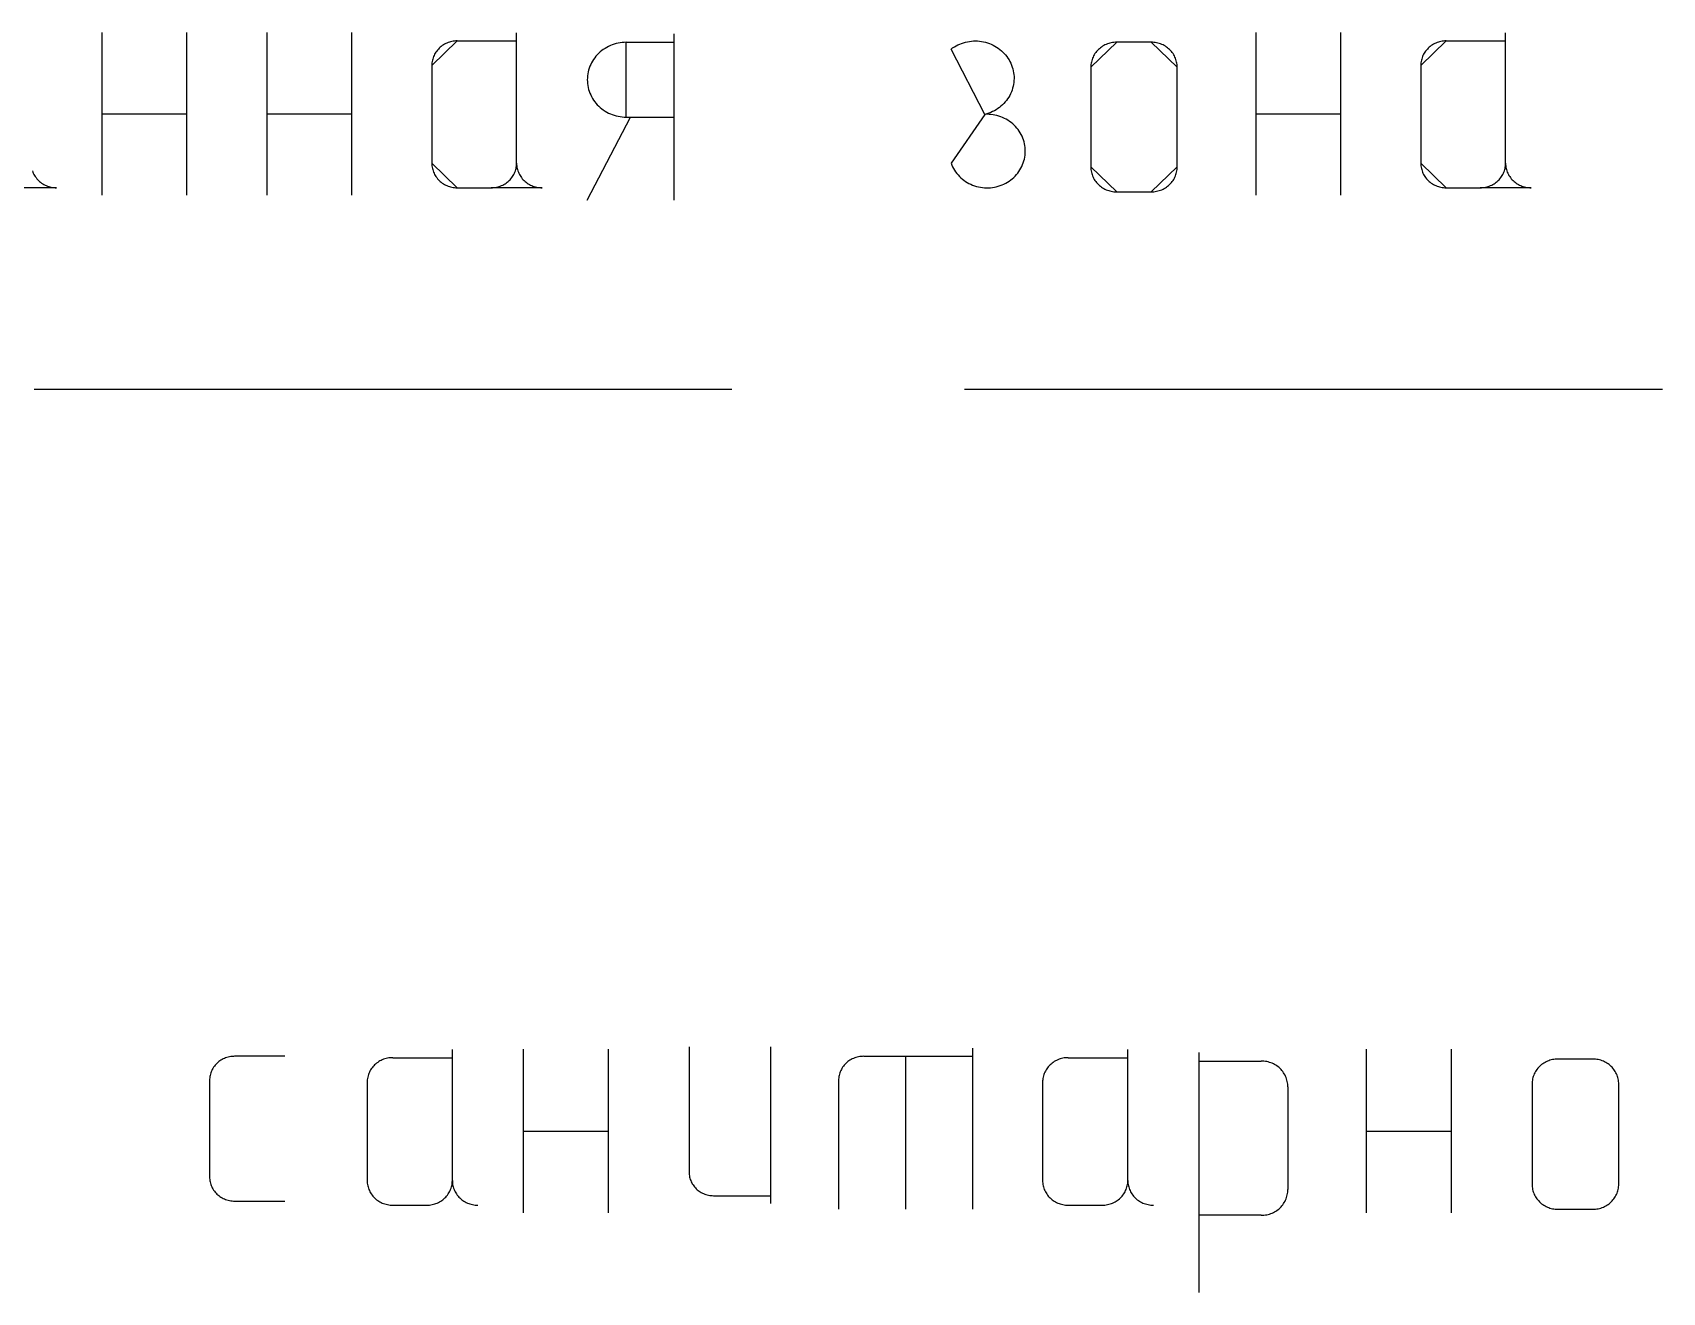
# Model space of a CAD drawing. Extents: x 8646 to 18206, y -17605 to -192.
# Drawn here: x 11106.19 to 11111.19, y -9018.57 to -9014.7 of the extents above; entities that cross this region are included whole.
import ezdxf

# ---------------------------------------------------------------- set-up
doc = ezdxf.new("R2010")
doc.units = 0
doc.layers.get('0').update_dxf_attribs({"linetype": 'CONTINUOUS'})

msp = doc.modelspace()

# ---------------------------------------------------------------- linework, layer by layer
at = {"color": 8, "linetype": 'CONTINUOUS'}
for p, q in [((11106.4012, -9014.7), (11106.4012, -9015.1997)), ((11106.661, -9014.7), (11106.661, -9015.1997)), ((11106.908, -9014.7), (11106.908, -9015.1997)), ((11107.1678, -9014.7), (11107.1678, -9015.1997)), ((11107.6754, -9015.1014), (11107.6754, -9014.7005)), ((11108.1579, -9014.7043), (11108.1579, -9015.2147)), ((11109.9458, -9014.7), (11109.9458, -9015.1997)), ((11110.2055, -9014.7), (11110.2055, -9015.1997)), ((11110.7131, -9015.1014), (11110.7131, -9014.7005)), ((11107.493, -9014.7257), (11107.6754, -9014.7257)), ((11108.0114, -9014.7297), (11108.157, -9014.7297)), ((11109.6247, -9014.7298), (11109.5186, -9014.7298)), ((11110.5307, -9014.7257), (11110.7131, -9014.7257)), ((11107.4148, -9014.8009), (11107.4148, -9015.1014)), ((11109.439, -9014.8063), (11109.439, -9015.1126)), ((11109.7043, -9015.1126), (11109.7043, -9014.8063)), ((11110.4526, -9014.8009), (11110.4526, -9015.1014)), ((11106.4012, -9014.9499), (11106.661, -9014.9499)), ((11106.908, -9014.9499), (11107.1678, -9014.9499)), ((11107.8925, -9015.2147), (11108.0252, -9014.9596)), ((11108.0109, -9014.9598), (11108.1588, -9014.9598)), ((11109.9458, -9014.9499), (11110.2055, -9014.9499)), ((11107.493, -9015.1766), (11107.5972, -9015.1766)), ((11109.5186, -9015.1891), (11109.6247, -9015.1891)), ((11110.5307, -9015.1766), (11110.635, -9015.1766)), ((11106.193, -9015.795), (11108.3366, -9015.795)), ((11109.0511, -9015.795), (11111.1947, -9015.795)), ((11108.205, -9017.8148), (11108.205, -9018.2003)), ((11108.4555, -9017.8148), (11108.4555, -9018.2966)), ((11106.752, -9017.8689), (11106.7493, -9017.8719)), ((11106.7547, -9017.8661), (11106.752, -9017.8689)), ((11106.7576, -9017.8635), (11106.7547, -9017.8661)), ((11106.7607, -9017.8608), (11106.7576, -9017.8635)), ((11106.7639, -9017.8586), (11106.7607, -9017.8608)), ((11106.7672, -9017.8564), (11106.7639, -9017.8586)), ((11106.7707, -9017.8543), (11106.7672, -9017.8564)), ((11106.7742, -9017.8524), (11106.7707, -9017.8543)), ((11106.7779, -9017.8509), (11106.7742, -9017.8524)), ((11106.7815, -9017.8494), (11106.7779, -9017.8509)), ((11106.7853, -9017.8481), (11106.7815, -9017.8494)), ((11106.7892, -9017.8469), (11106.7853, -9017.8481)), ((11106.7932, -9017.846), (11106.7892, -9017.8469)), ((11106.7971, -9017.8453), (11106.7932, -9017.846)), ((11106.8011, -9017.8448), (11106.7971, -9017.8453)), ((11106.8052, -9017.8445), (11106.8011, -9017.8448)), ((11106.8091, -9017.8444), (11106.8052, -9017.8445)), ((11106.9633, -9017.8444), (11106.8091, -9017.8444)), ((11107.2421, -9017.868), (11107.2391, -9017.8707)), ((11107.2453, -9017.8654), (11107.2421, -9017.868)), ((11107.2485, -9017.863), (11107.2453, -9017.8654)), ((11107.2519, -9017.8608), (11107.2485, -9017.863)), ((11107.2555, -9017.8587), (11107.2519, -9017.8608)), ((11107.259, -9017.8568), (11107.2555, -9017.8587)), ((11107.2628, -9017.8552), (11107.259, -9017.8568)), ((11107.2665, -9017.8536), (11107.2628, -9017.8552)), ((11107.2704, -9017.8523), (11107.2665, -9017.8536)), ((11107.2743, -9017.8511), (11107.2704, -9017.8523)), ((11107.2783, -9017.8502), (11107.2743, -9017.8511)), ((11107.2823, -9017.8495), (11107.2783, -9017.8502)), ((11107.2865, -9017.8489), (11107.2823, -9017.8495)), ((11107.2905, -9017.8487), (11107.2865, -9017.8489)), ((11107.2947, -9017.8486), (11107.2905, -9017.8487)), ((11107.2947, -9017.8486), (11107.4779, -9017.8486)), ((11107.4779, -9018.226), (11107.4779, -9017.8233)), ((11107.6959, -9017.8228), (11107.6959, -9018.3248)), ((11107.9569, -9017.8228), (11107.9569, -9018.3248)), ((11108.6841, -9017.8689), (11108.6814, -9017.8719)), ((11108.6868, -9017.8661), (11108.6841, -9017.8689)), ((11108.6897, -9017.8635), (11108.6868, -9017.8661)), ((11108.6929, -9017.8608), (11108.6897, -9017.8635)), ((11108.696, -9017.8586), (11108.6929, -9017.8608)), ((11108.6993, -9017.8564), (11108.696, -9017.8586)), ((11108.7028, -9017.8543), (11108.6993, -9017.8564)), ((11108.7063, -9017.8524), (11108.7028, -9017.8543)), ((11108.71, -9017.8509), (11108.7063, -9017.8524)), ((11108.7137, -9017.8494), (11108.71, -9017.8509)), ((11108.7175, -9017.8481), (11108.7137, -9017.8494)), ((11108.7214, -9017.8469), (11108.7175, -9017.8481)), ((11108.7253, -9017.846), (11108.7214, -9017.8469)), ((11108.7292, -9017.8453), (11108.7253, -9017.846)), ((11108.7332, -9017.8448), (11108.7292, -9017.8453)), ((11108.7373, -9017.8445), (11108.7332, -9017.8448)), ((11108.7413, -9017.8444), (11108.7373, -9017.8445)), ((11108.7413, -9017.8444), (11109.0753, -9017.8444)), ((11108.8697, -9017.8444), (11108.8697, -9018.3136)), ((11109.0753, -9017.8197), (11109.0753, -9018.3136)), ((11109.3169, -9017.868), (11109.314, -9017.8707)), ((11109.3201, -9017.8654), (11109.3169, -9017.868)), ((11109.3234, -9017.863), (11109.3201, -9017.8654)), ((11109.3267, -9017.8608), (11109.3234, -9017.863)), ((11109.3303, -9017.8587), (11109.3267, -9017.8608)), ((11109.3338, -9017.8568), (11109.3303, -9017.8587)), ((11109.3376, -9017.8552), (11109.3338, -9017.8568)), ((11109.3413, -9017.8536), (11109.3376, -9017.8552)), ((11109.3452, -9017.8523), (11109.3413, -9017.8536)), ((11109.3492, -9017.8511), (11109.3452, -9017.8523)), ((11109.3532, -9017.8502), (11109.3492, -9017.8511)), ((11109.3572, -9017.8495), (11109.3532, -9017.8502)), ((11109.3613, -9017.8489), (11109.3572, -9017.8495)), ((11109.3654, -9017.8487), (11109.3613, -9017.8489)), ((11109.3695, -9017.8486), (11109.3654, -9017.8487)), ((11109.3695, -9017.8486), (11109.5527, -9017.8486)), ((11109.5527, -9018.226), (11109.5527, -9017.8233)), ((11109.7708, -9017.8326), (11109.7708, -9018.5695)), ((11109.7708, -9017.8589), (11109.9623, -9017.8589)), ((11109.9666, -9017.8591), (11109.9623, -9017.8589)), ((11109.9709, -9017.8594), (11109.9666, -9017.8591)), ((11109.9752, -9017.86), (11109.9709, -9017.8594)), ((11109.9794, -9017.8607), (11109.9752, -9017.86)), ((11109.9835, -9017.8616), (11109.9794, -9017.8607)), ((11109.9877, -9017.8629), (11109.9835, -9017.8616)), ((11109.9917, -9017.8643), (11109.9877, -9017.8629)), ((11109.9957, -9017.8658), (11109.9917, -9017.8643)), ((11109.9997, -9017.8676), (11109.9957, -9017.8658)), ((11110.0034, -9017.8695), (11109.9997, -9017.8676)), ((11110.2851, -9017.8228), (11110.2851, -9018.3248)), ((11110.5461, -9017.8228), (11110.5461, -9018.3248)), ((11110.8271, -9017.8674), (11110.8238, -9017.8699)), ((11110.8306, -9017.8652), (11110.8271, -9017.8674)), ((11110.8342, -9017.863), (11110.8306, -9017.8652)), ((11110.8378, -9017.8611), (11110.8342, -9017.863)), ((11110.8416, -9017.8594), (11110.8378, -9017.8611)), ((11110.8454, -9017.8579), (11110.8416, -9017.8594)), ((11110.8494, -9017.8566), (11110.8454, -9017.8579)), ((11110.8534, -9017.8554), (11110.8494, -9017.8566)), ((11110.8575, -9017.8545), (11110.8534, -9017.8554)), ((11110.8616, -9017.8538), (11110.8575, -9017.8545)), ((11110.8657, -9017.8531), (11110.8616, -9017.8538)), ((11110.87, -9017.8529), (11110.8657, -9017.8531)), ((11110.8742, -9017.8527), (11110.87, -9017.8529)), ((11110.9808, -9017.8527), (11110.8742, -9017.8527)), ((11110.985, -9017.8529), (11110.9808, -9017.8527)), ((11110.9891, -9017.8531), (11110.985, -9017.8529)), ((11110.9932, -9017.8538), (11110.9891, -9017.8531)), ((11110.9974, -9017.8545), (11110.9932, -9017.8538)), ((11111.0014, -9017.8554), (11110.9974, -9017.8545)), ((11111.0055, -9017.8566), (11111.0014, -9017.8554)), ((11111.0094, -9017.8579), (11111.0055, -9017.8566)), ((11111.0133, -9017.8594), (11111.0094, -9017.8579)), ((11111.0171, -9017.8611), (11111.0133, -9017.8594)), ((11111.0207, -9017.863), (11111.0171, -9017.8611)), ((11111.0244, -9017.8652), (11111.0207, -9017.863)), ((11111.0278, -9017.8674), (11111.0244, -9017.8652)), ((11111.031, -9017.8699), (11111.0278, -9017.8674)), ((11106.7323, -9017.9146), (11106.7321, -9017.9185)), ((11106.7321, -9017.9185), (11106.7321, -9018.2149)), ((11106.7325, -9017.9107), (11106.7323, -9017.9146)), ((11106.733, -9017.9068), (11106.7325, -9017.9107)), ((11106.7338, -9017.9031), (11106.733, -9017.9068)), ((11106.7348, -9017.8993), (11106.7338, -9017.9031)), ((11106.7358, -9017.8956), (11106.7348, -9017.8993)), ((11106.7372, -9017.8919), (11106.7358, -9017.8956)), ((11106.7388, -9017.8884), (11106.7372, -9017.8919)), ((11106.7405, -9017.8849), (11106.7388, -9017.8884)), ((11106.7424, -9017.8814), (11106.7405, -9017.8849)), ((11106.7446, -9017.8782), (11106.7424, -9017.8814)), ((11106.7468, -9017.875), (11106.7446, -9017.8782)), ((11106.7493, -9017.8719), (11106.7468, -9017.875)), ((11107.2166, -9017.9162), (11107.2163, -9017.9201)), ((11107.2171, -9017.9123), (11107.2166, -9017.9162)), ((11107.2179, -9017.9083), (11107.2171, -9017.9123)), ((11107.2189, -9017.9046), (11107.2179, -9017.9083)), ((11107.2199, -9017.9007), (11107.2189, -9017.9046)), ((11107.2214, -9017.897), (11107.2199, -9017.9007)), ((11107.223, -9017.8934), (11107.2214, -9017.897)), ((11107.2247, -9017.8898), (11107.223, -9017.8934)), ((11107.2267, -9017.8863), (11107.2247, -9017.8898)), ((11107.2288, -9017.883), (11107.2267, -9017.8863)), ((11107.2312, -9017.8797), (11107.2288, -9017.883)), ((11107.2336, -9017.8766), (11107.2312, -9017.8797)), ((11107.2363, -9017.8736), (11107.2336, -9017.8766)), ((11107.2391, -9017.8707), (11107.2363, -9017.8736)), ((11108.6644, -9017.9146), (11108.6643, -9017.9185)), ((11108.6643, -9017.9185), (11108.6643, -9018.3136)), ((11108.6647, -9017.9107), (11108.6644, -9017.9146)), ((11108.6652, -9017.9068), (11108.6647, -9017.9107)), ((11108.6659, -9017.9031), (11108.6652, -9017.9068)), ((11108.6669, -9017.8993), (11108.6659, -9017.9031)), ((11108.668, -9017.8956), (11108.6669, -9017.8993)), ((11108.6694, -9017.8919), (11108.668, -9017.8956)), ((11108.671, -9017.8884), (11108.6694, -9017.8919)), ((11108.6727, -9017.8849), (11108.671, -9017.8884)), ((11108.6746, -9017.8814), (11108.6727, -9017.8849)), ((11108.6767, -9017.8782), (11108.6746, -9017.8814)), ((11108.679, -9017.875), (11108.6767, -9017.8782)), ((11108.6814, -9017.8719), (11108.679, -9017.875)), ((11109.2914, -9017.9162), (11109.2911, -9017.9201)), ((11109.292, -9017.9123), (11109.2914, -9017.9162)), ((11109.2927, -9017.9083), (11109.292, -9017.9123)), ((11109.2937, -9017.9046), (11109.2927, -9017.9083)), ((11109.2948, -9017.9007), (11109.2937, -9017.9046)), ((11109.2962, -9017.897), (11109.2948, -9017.9007)), ((11109.2978, -9017.8934), (11109.2962, -9017.897)), ((11109.2995, -9017.8898), (11109.2978, -9017.8934)), ((11109.3015, -9017.8863), (11109.2995, -9017.8898)), ((11109.3037, -9017.883), (11109.3015, -9017.8863)), ((11109.306, -9017.8797), (11109.3037, -9017.883)), ((11109.3084, -9017.8766), (11109.306, -9017.8797)), ((11109.3112, -9017.8736), (11109.3084, -9017.8766)), ((11109.314, -9017.8707), (11109.3112, -9017.8736)), ((11110.0071, -9017.8718), (11110.0034, -9017.8695)), ((11110.0106, -9017.8741), (11110.0071, -9017.8718)), ((11110.014, -9017.8765), (11110.0106, -9017.8741)), ((11110.0173, -9017.8792), (11110.014, -9017.8765)), ((11110.0204, -9017.882), (11110.0173, -9017.8792)), ((11110.0234, -9017.8851), (11110.0204, -9017.882)), ((11110.0262, -9017.8883), (11110.0234, -9017.8851)), ((11110.0287, -9017.8915), (11110.0262, -9017.8883)), ((11110.0312, -9017.8949), (11110.0287, -9017.8915)), ((11110.0334, -9017.8984), (11110.0312, -9017.8949)), ((11110.0355, -9017.9021), (11110.0334, -9017.8984)), ((11110.0373, -9017.9058), (11110.0355, -9017.9021)), ((11110.039, -9017.9096), (11110.0373, -9017.9058)), ((11110.0405, -9017.9135), (11110.039, -9017.9096)), ((11110.0416, -9017.9175), (11110.0405, -9017.9135)), ((11110.0426, -9017.9215), (11110.0416, -9017.9175)), ((11110.7952, -9017.9176), (11110.7946, -9017.9217)), ((11110.7959, -9017.9137), (11110.7952, -9017.9176)), ((11110.7969, -9017.9098), (11110.7959, -9017.9137)), ((11110.798, -9017.9059), (11110.7969, -9017.9098)), ((11110.7995, -9017.9021), (11110.798, -9017.9059)), ((11110.8011, -9017.8983), (11110.7995, -9017.9021)), ((11110.8029, -9017.8948), (11110.8011, -9017.8983)), ((11110.8048, -9017.8912), (11110.8029, -9017.8948)), ((11110.8071, -9017.8878), (11110.8048, -9017.8912)), ((11110.8095, -9017.8844), (11110.8071, -9017.8878)), ((11110.812, -9017.8813), (11110.8095, -9017.8844)), ((11110.8147, -9017.8782), (11110.812, -9017.8813)), ((11110.8176, -9017.8753), (11110.8147, -9017.8782)), ((11110.8206, -9017.8725), (11110.8176, -9017.8753)), ((11110.8238, -9017.8699), (11110.8206, -9017.8725)), ((11111.0343, -9017.8725), (11111.031, -9017.8699)), ((11111.0373, -9017.8753), (11111.0343, -9017.8725)), ((11111.0402, -9017.8782), (11111.0373, -9017.8753)), ((11111.0429, -9017.8813), (11111.0402, -9017.8782)), ((11111.0455, -9017.8844), (11111.0429, -9017.8813)), ((11111.0478, -9017.8878), (11111.0455, -9017.8844)), ((11111.05, -9017.8912), (11111.0478, -9017.8878)), ((11111.052, -9017.8948), (11111.05, -9017.8912)), ((11111.0538, -9017.8983), (11111.052, -9017.8948)), ((11111.0554, -9017.9021), (11111.0538, -9017.8983)), ((11111.0568, -9017.9059), (11111.0554, -9017.9021)), ((11111.0579, -9017.9098), (11111.0568, -9017.9059)), ((11111.0589, -9017.9137), (11111.0579, -9017.9098)), ((11111.0598, -9017.9176), (11111.0589, -9017.9137)), ((11111.0603, -9017.9217), (11111.0598, -9017.9176)), ((11107.2163, -9017.9201), (11107.2162, -9017.9241)), ((11107.2162, -9017.9241), (11107.2162, -9018.226)), ((11109.2911, -9017.9201), (11109.291, -9017.9241)), ((11109.291, -9017.9241), (11109.291, -9018.226)), ((11110.0435, -9017.9256), (11110.0426, -9017.9215)), ((11110.044, -9017.9297), (11110.0435, -9017.9256)), ((11110.0443, -9017.9337), (11110.044, -9017.9297)), ((11110.0444, -9017.9379), (11110.0443, -9017.9337)), ((11110.0444, -9017.9379), (11110.0444, -9018.2538)), ((11110.7943, -9017.9256), (11110.7942, -9017.9296)), ((11110.7942, -9017.9296), (11110.7942, -9018.2372)), ((11110.7946, -9017.9217), (11110.7943, -9017.9256)), ((11111.0606, -9017.9256), (11111.0603, -9017.9217)), ((11111.0607, -9017.9296), (11111.0606, -9017.9256)), ((11111.0607, -9018.2372), (11111.0607, -9017.9296)), ((11107.6959, -9018.0738), (11107.9569, -9018.0738)), ((11110.2851, -9018.0738), (11110.5461, -9018.0738)), ((11106.7321, -9018.2149), (11106.7323, -9018.2187)), ((11106.7323, -9018.2187), (11106.7325, -9018.2226)), ((11108.205, -9018.2003), (11108.2051, -9018.204)), ((11108.2051, -9018.204), (11108.2053, -9018.2078)), ((11108.2053, -9018.2078), (11108.2059, -9018.2116)), ((11108.2059, -9018.2116), (11108.2066, -9018.2152)), ((11108.2066, -9018.2152), (11108.2076, -9018.2189)), ((11108.2076, -9018.2189), (11108.2086, -9018.2226)), ((11106.7325, -9018.2226), (11106.733, -9018.2265)), ((11106.733, -9018.2265), (11106.7338, -9018.2302)), ((11106.7338, -9018.2302), (11106.7348, -9018.234)), ((11106.7348, -9018.234), (11106.7358, -9018.2378)), ((11106.7358, -9018.2378), (11106.7372, -9018.2414)), ((11106.7372, -9018.2414), (11106.7388, -9018.245)), ((11106.7388, -9018.245), (11106.7405, -9018.2484)), ((11106.7405, -9018.2484), (11106.7424, -9018.2519)), ((11106.7424, -9018.2519), (11106.7446, -9018.2552)), ((11106.7446, -9018.2552), (11106.7468, -9018.2584)), ((11106.7468, -9018.2584), (11106.7493, -9018.2615)), ((11106.7493, -9018.2615), (11106.752, -9018.2645)), ((11106.752, -9018.2645), (11106.7547, -9018.2673)), ((11106.7547, -9018.2673), (11106.7576, -9018.2699)), ((11107.2162, -9018.226), (11107.2163, -9018.23)), ((11107.2163, -9018.23), (11107.2166, -9018.2339)), ((11107.2166, -9018.2339), (11107.2171, -9018.2378)), ((11107.2171, -9018.2378), (11107.2179, -9018.2417)), ((11107.2179, -9018.2417), (11107.2189, -9018.2455)), ((11107.2189, -9018.2455), (11107.2199, -9018.2493)), ((11107.2199, -9018.2493), (11107.2214, -9018.2531)), ((11107.2214, -9018.2531), (11107.223, -9018.2568)), ((11107.223, -9018.2568), (11107.2247, -9018.2603)), ((11107.2247, -9018.2603), (11107.2267, -9018.2638)), ((11107.2267, -9018.2638), (11107.2288, -9018.2671)), ((11107.2288, -9018.2671), (11107.2312, -9018.2704)), ((11107.4629, -9018.2704), (11107.4652, -9018.2671)), ((11107.4652, -9018.2671), (11107.4673, -9018.2638)), ((11107.4673, -9018.2638), (11107.4692, -9018.2603)), ((11107.4692, -9018.2603), (11107.471, -9018.2568)), ((11107.471, -9018.2568), (11107.4726, -9018.2531)), ((11107.4726, -9018.2531), (11107.474, -9018.2493)), ((11107.474, -9018.2493), (11107.4751, -9018.2455)), ((11107.4751, -9018.2455), (11107.4761, -9018.2417)), ((11107.4761, -9018.2417), (11107.4769, -9018.2378)), ((11107.4769, -9018.2378), (11107.4774, -9018.2339)), ((11107.4774, -9018.2339), (11107.4777, -9018.23)), ((11107.4777, -9018.23), (11107.4779, -9018.226)), ((11107.4779, -9018.226), (11107.4779, -9018.23)), ((11107.4779, -9018.23), (11107.4782, -9018.2339)), ((11107.4782, -9018.2339), (11107.4788, -9018.2378)), ((11107.4788, -9018.2378), (11107.4796, -9018.2417)), ((11107.4796, -9018.2417), (11107.4805, -9018.2455)), ((11107.4805, -9018.2455), (11107.4816, -9018.2493)), ((11107.4816, -9018.2493), (11107.4831, -9018.2531)), ((11107.4831, -9018.2531), (11107.4846, -9018.2568)), ((11107.4846, -9018.2568), (11107.4863, -9018.2603)), ((11107.4863, -9018.2603), (11107.4883, -9018.2638)), ((11107.4883, -9018.2638), (11107.4905, -9018.2671)), ((11107.4905, -9018.2671), (11107.4929, -9018.2704)), ((11108.2086, -9018.2226), (11108.21, -9018.2262)), ((11108.21, -9018.2262), (11108.2115, -9018.2297)), ((11108.2115, -9018.2297), (11108.2132, -9018.233)), ((11108.2132, -9018.233), (11108.215, -9018.2364)), ((11108.215, -9018.2364), (11108.2171, -9018.2396)), ((11108.2171, -9018.2396), (11108.2193, -9018.2427)), ((11108.2193, -9018.2427), (11108.2217, -9018.2457)), ((11108.2217, -9018.2457), (11108.2243, -9018.2486)), ((11108.2243, -9018.2486), (11108.227, -9018.2514)), ((11108.227, -9018.2514), (11108.2298, -9018.254)), ((11108.2298, -9018.254), (11108.2329, -9018.2564)), ((11108.2329, -9018.2564), (11108.2359, -9018.2588)), ((11108.2359, -9018.2588), (11108.2392, -9018.2609)), ((11108.2392, -9018.2609), (11108.2426, -9018.2628)), ((11108.2426, -9018.2628), (11108.246, -9018.2646)), ((11108.246, -9018.2646), (11108.2496, -9018.2662)), ((11108.2496, -9018.2662), (11108.2531, -9018.2677)), ((11108.2531, -9018.2677), (11108.2569, -9018.269)), ((11108.2569, -9018.269), (11108.2606, -9018.2701)), ((11109.291, -9018.226), (11109.2911, -9018.23)), ((11109.2911, -9018.23), (11109.2914, -9018.2339)), ((11109.2914, -9018.2339), (11109.292, -9018.2378)), ((11109.292, -9018.2378), (11109.2927, -9018.2417)), ((11109.2927, -9018.2417), (11109.2937, -9018.2455)), ((11109.2937, -9018.2455), (11109.2948, -9018.2493)), ((11109.2948, -9018.2493), (11109.2962, -9018.2531)), ((11109.2962, -9018.2531), (11109.2978, -9018.2568)), ((11109.2978, -9018.2568), (11109.2995, -9018.2603)), ((11109.2995, -9018.2603), (11109.3015, -9018.2638)), ((11109.3015, -9018.2638), (11109.3037, -9018.2671)), ((11109.3037, -9018.2671), (11109.306, -9018.2704)), ((11109.5377, -9018.2704), (11109.54, -9018.2671)), ((11109.54, -9018.2671), (11109.5421, -9018.2638)), ((11109.5421, -9018.2638), (11109.5441, -9018.2603)), ((11109.5441, -9018.2603), (11109.5458, -9018.2568)), ((11109.5458, -9018.2568), (11109.5474, -9018.2531)), ((11109.5474, -9018.2531), (11109.5488, -9018.2493)), ((11109.5488, -9018.2493), (11109.55, -9018.2455)), ((11109.55, -9018.2455), (11109.551, -9018.2417)), ((11109.551, -9018.2417), (11109.5517, -9018.2378)), ((11109.5517, -9018.2378), (11109.5523, -9018.2339)), ((11109.5523, -9018.2339), (11109.5526, -9018.23)), ((11109.5526, -9018.23), (11109.5527, -9018.226)), ((11109.5527, -9018.226), (11109.5528, -9018.23)), ((11109.5528, -9018.23), (11109.5531, -9018.2339)), ((11109.5531, -9018.2339), (11109.5536, -9018.2378)), ((11109.5536, -9018.2378), (11109.5545, -9018.2417)), ((11109.5545, -9018.2417), (11109.5554, -9018.2455)), ((11109.5554, -9018.2455), (11109.5565, -9018.2493)), ((11109.5565, -9018.2493), (11109.558, -9018.2531)), ((11109.558, -9018.2531), (11109.5594, -9018.2568)), ((11109.5594, -9018.2568), (11109.5612, -9018.2603)), ((11109.5612, -9018.2603), (11109.5631, -9018.2638)), ((11109.5631, -9018.2638), (11109.5653, -9018.2671)), ((11109.5653, -9018.2671), (11109.5677, -9018.2704)), ((11110.0426, -9018.2701), (11110.0435, -9018.2661)), ((11110.0435, -9018.2661), (11110.044, -9018.262)), ((11110.044, -9018.262), (11110.0443, -9018.2579)), ((11110.0443, -9018.2579), (11110.0444, -9018.2538)), ((11110.7942, -9018.2372), (11110.7943, -9018.2413)), ((11110.7943, -9018.2413), (11110.7946, -9018.2453)), ((11110.7946, -9018.2453), (11110.7952, -9018.2492)), ((11110.7952, -9018.2492), (11110.7959, -9018.2532)), ((11110.7959, -9018.2532), (11110.7969, -9018.2571)), ((11110.7969, -9018.2571), (11110.798, -9018.261)), ((11110.798, -9018.261), (11110.7995, -9018.2647)), ((11110.7995, -9018.2647), (11110.8011, -9018.2685)), ((11110.8011, -9018.2685), (11110.8029, -9018.2721)), ((11111.052, -9018.2721), (11111.0538, -9018.2685)), ((11111.0538, -9018.2685), (11111.0554, -9018.2647)), ((11111.0554, -9018.2647), (11111.0568, -9018.261)), ((11111.0568, -9018.261), (11111.0579, -9018.2571)), ((11111.0579, -9018.2571), (11111.0589, -9018.2532)), ((11111.0589, -9018.2532), (11111.0598, -9018.2492)), ((11111.0598, -9018.2492), (11111.0603, -9018.2453)), ((11111.0603, -9018.2453), (11111.0606, -9018.2413)), ((11111.0606, -9018.2413), (11111.0607, -9018.2372)), ((11106.7576, -9018.2699), (11106.7607, -9018.2724)), ((11106.7607, -9018.2724), (11106.7639, -9018.2748)), ((11106.7639, -9018.2748), (11106.7672, -9018.277)), ((11106.7672, -9018.277), (11106.7707, -9018.2789)), ((11106.7707, -9018.2789), (11106.7742, -9018.2809)), ((11106.7742, -9018.2809), (11106.7779, -9018.2825)), ((11106.7779, -9018.2825), (11106.7815, -9018.284)), ((11106.7815, -9018.284), (11106.7853, -9018.2853)), ((11106.7853, -9018.2853), (11106.7892, -9018.2865)), ((11106.7892, -9018.2865), (11106.7932, -9018.2873)), ((11106.7932, -9018.2873), (11106.7971, -9018.288)), ((11106.7971, -9018.288), (11106.8011, -9018.2885)), ((11106.8011, -9018.2885), (11106.8052, -9018.2888)), ((11106.8052, -9018.2888), (11106.8091, -9018.2889)), ((11106.8091, -9018.2889), (11106.9633, -9018.2889)), ((11107.2312, -9018.2704), (11107.2336, -9018.2735)), ((11107.2336, -9018.2735), (11107.2363, -9018.2766)), ((11107.2363, -9018.2766), (11107.2391, -9018.2795)), ((11107.2391, -9018.2795), (11107.2421, -9018.2821)), ((11107.2421, -9018.2821), (11107.2453, -9018.2847)), ((11107.2453, -9018.2847), (11107.2485, -9018.2871)), ((11107.2485, -9018.2871), (11107.2519, -9018.2893)), ((11107.2519, -9018.2893), (11107.2555, -9018.2914)), ((11107.2555, -9018.2914), (11107.259, -9018.2933)), ((11107.259, -9018.2933), (11107.2628, -9018.295)), ((11107.2628, -9018.295), (11107.2665, -9018.2965)), ((11107.2665, -9018.2965), (11107.2704, -9018.2979)), ((11107.2704, -9018.2979), (11107.2743, -9018.299)), ((11107.2743, -9018.299), (11107.2783, -9018.2999)), ((11107.2783, -9018.2999), (11107.2823, -9018.3006)), ((11107.2823, -9018.3006), (11107.2865, -9018.3011)), ((11107.2865, -9018.3011), (11107.2905, -9018.3014)), ((11107.2905, -9018.3014), (11107.2947, -9018.3015)), ((11107.2947, -9018.3015), (11107.3994, -9018.3015)), ((11107.3994, -9018.3015), (11107.4034, -9018.3014)), ((11107.4034, -9018.3014), (11107.4076, -9018.3011)), ((11107.4076, -9018.3011), (11107.4116, -9018.3006)), ((11107.4116, -9018.3006), (11107.4157, -9018.2999)), ((11107.4157, -9018.2999), (11107.4196, -9018.299)), ((11107.4196, -9018.299), (11107.4236, -9018.2979)), ((11107.4236, -9018.2979), (11107.4275, -9018.2965)), ((11107.4275, -9018.2965), (11107.4313, -9018.295)), ((11107.4313, -9018.295), (11107.435, -9018.2933)), ((11107.435, -9018.2933), (11107.4385, -9018.2914)), ((11107.4385, -9018.2914), (11107.4421, -9018.2893)), ((11107.4421, -9018.2893), (11107.4455, -9018.2871)), ((11107.4455, -9018.2871), (11107.4487, -9018.2847)), ((11107.4487, -9018.2847), (11107.4519, -9018.2821)), ((11107.4519, -9018.2821), (11107.4549, -9018.2795)), ((11107.4549, -9018.2795), (11107.4577, -9018.2766)), ((11107.4577, -9018.2766), (11107.4603, -9018.2735)), ((11107.4603, -9018.2735), (11107.4629, -9018.2704)), ((11107.4929, -9018.2704), (11107.4953, -9018.2735)), ((11107.4953, -9018.2735), (11107.498, -9018.2766)), ((11107.498, -9018.2766), (11107.5009, -9018.2795)), ((11107.5009, -9018.2795), (11107.5038, -9018.2821)), ((11107.5038, -9018.2821), (11107.507, -9018.2847)), ((11107.507, -9018.2847), (11107.5102, -9018.2871)), ((11107.5102, -9018.2871), (11107.5136, -9018.2893)), ((11107.5136, -9018.2893), (11107.5171, -9018.2914)), ((11107.5171, -9018.2914), (11107.5208, -9018.2933)), ((11107.5208, -9018.2933), (11107.5245, -9018.295)), ((11107.5245, -9018.295), (11107.5282, -9018.2965)), ((11107.5282, -9018.2965), (11107.532, -9018.2979)), ((11107.532, -9018.2979), (11107.536, -9018.299)), ((11107.536, -9018.299), (11107.54, -9018.2999)), ((11107.54, -9018.2999), (11107.544, -9018.3006)), ((11107.544, -9018.3006), (11107.5482, -9018.3011)), ((11107.5482, -9018.3011), (11107.5522, -9018.3014)), ((11107.5522, -9018.3014), (11107.5563, -9018.3015)), ((11108.2606, -9018.2701), (11108.2645, -9018.271)), ((11108.2645, -9018.271), (11108.2683, -9018.2717)), ((11108.2683, -9018.2717), (11108.2723, -9018.2721)), ((11108.2723, -9018.2721), (11108.2762, -9018.2724)), ((11108.2762, -9018.2724), (11108.2801, -9018.2725)), ((11108.2801, -9018.2725), (11108.4555, -9018.2725)), ((11109.306, -9018.2704), (11109.3084, -9018.2735)), ((11109.3084, -9018.2735), (11109.3112, -9018.2766)), ((11109.3112, -9018.2766), (11109.314, -9018.2795)), ((11109.314, -9018.2795), (11109.3169, -9018.2821)), ((11109.3169, -9018.2821), (11109.3201, -9018.2847)), ((11109.3201, -9018.2847), (11109.3234, -9018.2871)), ((11109.3234, -9018.2871), (11109.3267, -9018.2893)), ((11109.3267, -9018.2893), (11109.3303, -9018.2914)), ((11109.3303, -9018.2914), (11109.3338, -9018.2933)), ((11109.3338, -9018.2933), (11109.3376, -9018.295)), ((11109.3376, -9018.295), (11109.3413, -9018.2965)), ((11109.3413, -9018.2965), (11109.3452, -9018.2979)), ((11109.3452, -9018.2979), (11109.3492, -9018.299)), ((11109.3492, -9018.299), (11109.3532, -9018.2999)), ((11109.3532, -9018.2999), (11109.3572, -9018.3006)), ((11109.3572, -9018.3006), (11109.3613, -9018.3011)), ((11109.3613, -9018.3011), (11109.3654, -9018.3014)), ((11109.3654, -9018.3014), (11109.3695, -9018.3015)), ((11109.3695, -9018.3015), (11109.4742, -9018.3015)), ((11109.4742, -9018.3015), (11109.4783, -9018.3014)), ((11109.4783, -9018.3014), (11109.4824, -9018.3011)), ((11109.4824, -9018.3011), (11109.4865, -9018.3006)), ((11109.4865, -9018.3006), (11109.4905, -9018.2999)), ((11109.4905, -9018.2999), (11109.4945, -9018.299)), ((11109.4945, -9018.299), (11109.4985, -9018.2979)), ((11109.4985, -9018.2979), (11109.5023, -9018.2965)), ((11109.5023, -9018.2965), (11109.5061, -9018.295)), ((11109.5061, -9018.295), (11109.5099, -9018.2933)), ((11109.5099, -9018.2933), (11109.5134, -9018.2914)), ((11109.5134, -9018.2914), (11109.517, -9018.2893)), ((11109.517, -9018.2893), (11109.5203, -9018.2871)), ((11109.5203, -9018.2871), (11109.5235, -9018.2847)), ((11109.5235, -9018.2847), (11109.5268, -9018.2821)), ((11109.5268, -9018.2821), (11109.5297, -9018.2795)), ((11109.5297, -9018.2795), (11109.5326, -9018.2766)), ((11109.5326, -9018.2766), (11109.5352, -9018.2735)), ((11109.5352, -9018.2735), (11109.5377, -9018.2704)), ((11109.5677, -9018.2704), (11109.5702, -9018.2735)), ((11109.5702, -9018.2735), (11109.5729, -9018.2766)), ((11109.5729, -9018.2766), (11109.5757, -9018.2795)), ((11109.5757, -9018.2795), (11109.5786, -9018.2821)), ((11109.5786, -9018.2821), (11109.5818, -9018.2847)), ((11109.5818, -9018.2847), (11109.585, -9018.2871)), ((11109.585, -9018.2871), (11109.5885, -9018.2893)), ((11109.5885, -9018.2893), (11109.592, -9018.2914)), ((11109.592, -9018.2914), (11109.5956, -9018.2933)), ((11109.5956, -9018.2933), (11109.5993, -9018.295)), ((11109.5993, -9018.295), (11109.603, -9018.2965)), ((11109.603, -9018.2965), (11109.6069, -9018.2979)), ((11109.6069, -9018.2979), (11109.6109, -9018.299)), ((11109.6109, -9018.299), (11109.6149, -9018.2999)), ((11109.6149, -9018.2999), (11109.6189, -9018.3006)), ((11109.6189, -9018.3006), (11109.623, -9018.3011)), ((11109.623, -9018.3011), (11109.627, -9018.3014)), ((11109.627, -9018.3014), (11109.6311, -9018.3015)), ((11110.0071, -9018.3199), (11110.0106, -9018.3177)), ((11110.0106, -9018.3177), (11110.014, -9018.3151)), ((11110.014, -9018.3151), (11110.0173, -9018.3124)), ((11110.0173, -9018.3124), (11110.0204, -9018.3096)), ((11110.0204, -9018.3096), (11110.0234, -9018.3066)), ((11110.0234, -9018.3066), (11110.0262, -9018.3035)), ((11110.0262, -9018.3035), (11110.0287, -9018.3002)), ((11110.0287, -9018.3002), (11110.0312, -9018.2967)), ((11110.0312, -9018.2967), (11110.0334, -9018.2932)), ((11110.0334, -9018.2932), (11110.0355, -9018.2895)), ((11110.0355, -9018.2895), (11110.0373, -9018.2859)), ((11110.0373, -9018.2859), (11110.039, -9018.2821)), ((11110.039, -9018.2821), (11110.0405, -9018.2781)), ((11110.0405, -9018.2781), (11110.0416, -9018.2742)), ((11110.0416, -9018.2742), (11110.0426, -9018.2701)), ((11110.8029, -9018.2721), (11110.8048, -9018.2757)), ((11110.8048, -9018.2757), (11110.8071, -9018.279)), ((11110.8071, -9018.279), (11110.8095, -9018.2824)), ((11110.8095, -9018.2824), (11110.812, -9018.2856)), ((11110.812, -9018.2856), (11110.8147, -9018.2887)), ((11110.8147, -9018.2887), (11110.8176, -9018.2916)), ((11110.8176, -9018.2916), (11110.8206, -9018.2943)), ((11110.8206, -9018.2943), (11110.8238, -9018.297)), ((11110.8238, -9018.297), (11110.8271, -9018.2994)), ((11110.8271, -9018.2994), (11110.8306, -9018.3016)), ((11110.8306, -9018.3016), (11110.8342, -9018.3037)), ((11110.8342, -9018.3037), (11110.8378, -9018.3057)), ((11110.8378, -9018.3057), (11110.8416, -9018.3074)), ((11110.8416, -9018.3074), (11110.8454, -9018.309)), ((11110.8454, -9018.309), (11110.8494, -9018.3103)), ((11110.8494, -9018.3103), (11110.8534, -9018.3114)), ((11110.8534, -9018.3114), (11110.8575, -9018.3124)), ((11110.8575, -9018.3124), (11110.8616, -9018.3131)), ((11110.8616, -9018.3131), (11110.8657, -9018.3136)), ((11110.8657, -9018.3136), (11110.87, -9018.314)), ((11110.87, -9018.314), (11110.8742, -9018.3141)), ((11110.8742, -9018.3141), (11110.9808, -9018.3141)), ((11110.9808, -9018.3141), (11110.985, -9018.314)), ((11110.985, -9018.314), (11110.9891, -9018.3136)), ((11110.9891, -9018.3136), (11110.9932, -9018.3131)), ((11110.9932, -9018.3131), (11110.9974, -9018.3124)), ((11110.9974, -9018.3124), (11111.0014, -9018.3114)), ((11111.0014, -9018.3114), (11111.0055, -9018.3103)), ((11111.0055, -9018.3103), (11111.0094, -9018.309)), ((11111.0094, -9018.309), (11111.0133, -9018.3074)), ((11111.0133, -9018.3074), (11111.0171, -9018.3057)), ((11111.0171, -9018.3057), (11111.0207, -9018.3037)), ((11111.0207, -9018.3037), (11111.0244, -9018.3016)), ((11111.0244, -9018.3016), (11111.0278, -9018.2994)), ((11111.0278, -9018.2994), (11111.031, -9018.297)), ((11111.031, -9018.297), (11111.0343, -9018.2943)), ((11111.0343, -9018.2943), (11111.0373, -9018.2916)), ((11111.0373, -9018.2916), (11111.0402, -9018.2887)), ((11111.0402, -9018.2887), (11111.0429, -9018.2856)), ((11111.0429, -9018.2856), (11111.0455, -9018.2824)), ((11111.0455, -9018.2824), (11111.0478, -9018.279)), ((11111.0478, -9018.279), (11111.05, -9018.2757)), ((11111.05, -9018.2757), (11111.052, -9018.2721)), ((11109.9623, -9018.3326), (11109.7708, -9018.3326)), ((11109.9623, -9018.3326), (11109.9666, -9018.3326)), ((11109.9666, -9018.3326), (11109.9709, -9018.3322)), ((11109.9709, -9018.3322), (11109.9752, -9018.3317)), ((11109.9752, -9018.3317), (11109.9794, -9018.331)), ((11109.9794, -9018.331), (11109.9835, -9018.33)), ((11109.9835, -9018.33), (11109.9877, -9018.3289)), ((11109.9877, -9018.3289), (11109.9917, -9018.3275)), ((11109.9917, -9018.3275), (11109.9957, -9018.3258)), ((11109.9957, -9018.3258), (11109.9997, -9018.3241)), ((11109.9997, -9018.3241), (11110.0034, -9018.322)), ((11110.0034, -9018.322), (11110.0071, -9018.3199))]:
    msp.add_line(p, q, dxfattribs=at)
at = {"color": 8, "linetype": 'CONTINUOUS', "flags": 128}
for points in [[(11107.493, -9014.7257), (11107.4889, -9014.7258), (11107.4848, -9014.726), (11107.4807, -9014.7266), (11107.4767, -9014.7273), (11107.4727, -9014.7282), (11107.4688, -9014.7293), (11107.4649, -9014.7306), (11107.4612, -9014.7322), (11107.4575, -9014.7339), (11107.454, -9014.7357), (11107.4504, -9014.7379), (11107.4471, -9014.74), (11107.4438, -9014.7424), (11107.4406, -9014.745), (11107.4377, -9014.7476), (11107.4349, -9014.7505), (11107.4322, -9014.7536), (11107.4298, -9014.7566), (11107.4274, -9014.7599), (11107.4253, -9014.7633), (11107.4233, -9014.7667), (11107.4216, -9014.7702), (11107.4201, -9014.7739), (11107.4186, -9014.7776), (11107.4175, -9014.7814), (11107.4166, -9014.7852), (11107.4158, -9014.7891), (11107.4152, -9014.793), (11107.415, -9014.7968), (11107.4148, -9014.8009)], [(11108.0118, -9014.7299), (11108.0056, -9014.73), (11107.9994, -9014.7305), (11107.9931, -9014.7312), (11107.987, -9014.7324), (11107.981, -9014.7339), (11107.975, -9014.7355), (11107.9691, -9014.7375), (11107.9633, -9014.7399), (11107.9577, -9014.7423), (11107.9522, -9014.7453), (11107.9469, -9014.7484), (11107.9416, -9014.7518), (11107.9367, -9014.7555), (11107.9319, -9014.7594), (11107.9274, -9014.7636), (11107.9231, -9014.7679), (11107.919, -9014.7724), (11107.9153, -9014.7772), (11107.9117, -9014.7822), (11107.9084, -9014.7873), (11107.9055, -9014.7927), (11107.9028, -9014.798), (11107.9003, -9014.8036), (11107.8983, -9014.8092), (11107.8965, -9014.815), (11107.895, -9014.8209), (11107.8939, -9014.8268), (11107.8931, -9014.8328), (11107.8926, -9014.8387), (11107.8925, -9014.8446), (11107.8926, -9014.8507), (11107.8931, -9014.8567), (11107.8939, -9014.8627), (11107.895, -9014.8686), (11107.8965, -9014.8745), (11107.8983, -9014.8802), (11107.9003, -9014.8859), (11107.9028, -9014.8914), (11107.9055, -9014.8968), (11107.9084, -9014.9021), (11107.9117, -9014.9073), (11107.9153, -9014.9122), (11107.919, -9014.9169), (11107.9231, -9014.9217), (11107.9274, -9014.9259), (11107.9319, -9014.93), (11107.9367, -9014.934), (11107.9416, -9014.9376), (11107.9469, -9014.941), (11107.9522, -9014.9442), (11107.9577, -9014.947), (11107.9633, -9014.9496), (11107.9691, -9014.9519), (11107.975, -9014.9539), (11107.981, -9014.9557), (11107.987, -9014.9571), (11107.9931, -9014.9581), (11107.9994, -9014.9589), (11108.0056, -9014.9594), (11108.0118, -9014.9596)], [(11109.0097, -9014.7507), (11109.0146, -9014.7471), (11109.0198, -9014.7437), (11109.0251, -9014.7406), (11109.0307, -9014.7379), (11109.0363, -9014.7353), (11109.0421, -9014.733), (11109.048, -9014.731), (11109.054, -9014.7293), (11109.0601, -9014.7279), (11109.0662, -9014.727), (11109.0724, -9014.7262), (11109.0786, -9014.7258), (11109.0849, -9014.7257), (11109.0911, -9014.7258), (11109.0973, -9014.7264), (11109.1035, -9014.7271), (11109.1097, -9014.7283), (11109.1157, -9014.7297), (11109.1217, -9014.7314), (11109.1275, -9014.7335), (11109.1333, -9014.7359), (11109.1389, -9014.7385), (11109.1444, -9014.7414), (11109.1497, -9014.7446), (11109.1548, -9014.7479), (11109.1597, -9014.7517), (11109.1645, -9014.7556), (11109.1689, -9014.7598), (11109.1732, -9014.7641), (11109.1772, -9014.7688), (11109.1811, -9014.7736), (11109.1845, -9014.7785), (11109.1878, -9014.7837), (11109.1906, -9014.7889), (11109.1933, -9014.7944), (11109.1957, -9014.8), (11109.1977, -9014.8057), (11109.1995, -9014.8114), (11109.2008, -9014.8173), (11109.2019, -9014.8232), (11109.2027, -9014.8292), (11109.2032, -9014.835), (11109.2032, -9014.8412), (11109.203, -9014.8471), (11109.2025, -9014.8531), (11109.2016, -9014.859), (11109.2004, -9014.865), (11109.1989, -9014.8707), (11109.1971, -9014.8765), (11109.1949, -9014.8821), (11109.1926, -9014.8876), (11109.1898, -9014.893), (11109.1868, -9014.8983), (11109.1835, -9014.9034), (11109.1799, -9014.9083), (11109.176, -9014.913), (11109.172, -9014.9176), (11109.1676, -9014.9219), (11109.1631, -9014.926), (11109.1582, -9014.9299), (11109.1533, -9014.9335), (11109.1481, -9014.9368), (11109.1427, -9014.9399), (11109.1372, -9014.9428), (11109.1316, -9014.9453), (11109.1258, -9014.9475), (11109.1199, -9014.9495), (11109.1139, -9014.9511)], [(11109.5186, -9014.7298), (11109.5144, -9014.7299), (11109.5102, -9014.7302), (11109.5061, -9014.7308), (11109.502, -9014.7315), (11109.4979, -9014.7325), (11109.4939, -9014.7336), (11109.49, -9014.7349), (11109.4862, -9014.7365), (11109.4824, -9014.7381), (11109.4788, -9014.7401), (11109.4752, -9014.7422), (11109.4718, -9014.7444), (11109.4685, -9014.7469), (11109.4653, -9014.7495), (11109.4623, -9014.7523), (11109.4594, -9014.7551), (11109.4567, -9014.7582), (11109.4542, -9014.7613), (11109.4518, -9014.7647), (11109.4496, -9014.7681), (11109.4476, -9014.7716), (11109.4459, -9014.7752), (11109.4443, -9014.779), (11109.4428, -9014.7827), (11109.4417, -9014.7866), (11109.4407, -9014.7905), (11109.4399, -9014.7944), (11109.4394, -9014.7984), (11109.4391, -9014.8023), (11109.439, -9014.8063)], [(11109.7043, -9014.8063), (11109.7042, -9014.8023), (11109.7039, -9014.7984), (11109.7034, -9014.7944), (11109.7025, -9014.7905), (11109.7015, -9014.7866), (11109.7004, -9014.7827), (11109.699, -9014.779), (11109.6974, -9014.7752), (11109.6956, -9014.7716), (11109.6937, -9014.7681), (11109.6915, -9014.7647), (11109.6891, -9014.7613), (11109.6866, -9014.7582), (11109.6839, -9014.7551), (11109.681, -9014.7523), (11109.678, -9014.7495), (11109.6747, -9014.7469), (11109.6715, -9014.7444), (11109.6681, -9014.7422), (11109.6645, -9014.7401), (11109.6609, -9014.7381), (11109.6571, -9014.7365), (11109.6533, -9014.7349), (11109.6493, -9014.7336), (11109.6453, -9014.7325), (11109.6412, -9014.7315), (11109.6371, -9014.7308), (11109.633, -9014.7302), (11109.6289, -9014.7299), (11109.6247, -9014.7298)], [(11110.5307, -9014.7257), (11110.5266, -9014.7258), (11110.5226, -9014.726), (11110.5184, -9014.7266), (11110.5145, -9014.7273), (11110.5105, -9014.7282), (11110.5066, -9014.7293), (11110.5027, -9014.7306), (11110.499, -9014.7322), (11110.4952, -9014.7339), (11110.4917, -9014.7357), (11110.4882, -9014.7379), (11110.4848, -9014.74), (11110.4816, -9014.7424), (11110.4784, -9014.745), (11110.4755, -9014.7476), (11110.4727, -9014.7505), (11110.4699, -9014.7536), (11110.4675, -9014.7566), (11110.4652, -9014.7599), (11110.463, -9014.7633), (11110.4611, -9014.7667), (11110.4593, -9014.7702), (11110.4578, -9014.7739), (11110.4563, -9014.7776), (11110.4553, -9014.7814), (11110.4543, -9014.7852), (11110.4535, -9014.7891), (11110.453, -9014.793), (11110.4527, -9014.7968), (11110.4526, -9014.8009)], [(11109.0097, -9015.1014), (11109.0118, -9015.107), (11109.0144, -9015.1124), (11109.0172, -9015.1177), (11109.0203, -9015.1229), (11109.0237, -9015.1279), (11109.0273, -9015.1327), (11109.0312, -9015.1373), (11109.0354, -9015.1417), (11109.0397, -9015.1459), (11109.0444, -9015.1499), (11109.0492, -9015.1537), (11109.0542, -9015.1571), (11109.0594, -9015.1604), (11109.0648, -9015.1634), (11109.0703, -9015.166), (11109.076, -9015.1683), (11109.0818, -9015.1705), (11109.0877, -9015.1723), (11109.0936, -9015.1737), (11109.0997, -9015.175), (11109.1058, -9015.1758), (11109.112, -9015.1765), (11109.1181, -9015.1767), (11109.1244, -9015.1767), (11109.1305, -9015.1764), (11109.1367, -9015.1757), (11109.1427, -9015.1747), (11109.1488, -9015.1734), (11109.1548, -9015.1718), (11109.1607, -9015.1699), (11109.1664, -9015.1677), (11109.172, -9015.1653), (11109.1775, -9015.1626), (11109.1829, -9015.1594), (11109.188, -9015.1562), (11109.193, -9015.1526), (11109.1977, -9015.1488), (11109.2023, -9015.1447), (11109.2066, -9015.1405), (11109.2106, -9015.1361), (11109.2146, -9015.1313), (11109.2181, -9015.1265), (11109.2214, -9015.1214), (11109.2244, -9015.1163), (11109.227, -9015.1109), (11109.2296, -9015.1054), (11109.2316, -9015.0999), (11109.2335, -9015.0942), (11109.235, -9015.0884), (11109.2361, -9015.0826), (11109.237, -9015.0767), (11109.2376, -9015.0707), (11109.2378, -9015.0648), (11109.2376, -9015.0588), (11109.2372, -9015.0529), (11109.2365, -9015.0469), (11109.2353, -9015.0412), (11109.2339, -9015.0353), (11109.2323, -9015.0296), (11109.2302, -9015.024), (11109.2279, -9015.0185), (11109.2252, -9015.0131), (11109.2224, -9015.0078), (11109.2191, -9015.0028), (11109.2157, -9014.9979), (11109.2119, -9014.9931), (11109.2079, -9014.9886), (11109.2037, -9014.9843), (11109.1992, -9014.9801), (11109.1945, -9014.9763), (11109.1896, -9014.9726), (11109.1845, -9014.9692), (11109.1792, -9014.9661), (11109.1737, -9014.9634), (11109.1682, -9014.9606), (11109.1624, -9014.9585), (11109.1566, -9014.9564), (11109.1507, -9014.9548), (11109.1447, -9014.9534), (11109.1386, -9014.9524), (11109.1324, -9014.9516), (11109.1263, -9014.9511), (11109.1201, -9014.951), (11109.1139, -9014.9511)], [(11107.4148, -9015.1014), (11107.415, -9015.1054), (11107.4152, -9015.1093), (11107.4158, -9015.1132), (11107.4166, -9015.117), (11107.4175, -9015.1209), (11107.4186, -9015.1246), (11107.4201, -9015.1284), (11107.4216, -9015.132), (11107.4233, -9015.1355), (11107.4253, -9015.139), (11107.4274, -9015.1423), (11107.4298, -9015.1456), (11107.4322, -9015.1487), (11107.4349, -9015.1518), (11107.4377, -9015.1546), (11107.4406, -9015.1573), (11107.4438, -9015.1599), (11107.4471, -9015.1622), (11107.4504, -9015.1644), (11107.454, -9015.1665), (11107.4575, -9015.1684), (11107.4612, -9015.1701), (11107.4649, -9015.1716), (11107.4688, -9015.173), (11107.4727, -9015.1741), (11107.4767, -9015.175), (11107.4807, -9015.1757), (11107.4848, -9015.1762), (11107.4889, -9015.1765), (11107.493, -9015.1766)], [(11107.5972, -9015.1766), (11107.6013, -9015.1765), (11107.6054, -9015.1762), (11107.6094, -9015.1757), (11107.6135, -9015.175), (11107.6174, -9015.1741), (11107.6214, -9015.173), (11107.6252, -9015.1716), (11107.629, -9015.1701), (11107.6327, -9015.1684), (11107.6362, -9015.1665), (11107.6398, -9015.1644), (11107.6431, -9015.1622), (11107.6463, -9015.1599), (11107.6496, -9015.1573), (11107.6525, -9015.1546), (11107.6553, -9015.1518), (11107.6579, -9015.1487), (11107.6604, -9015.1456), (11107.6627, -9015.1423), (11107.6648, -9015.139), (11107.6668, -9015.1355), (11107.6685, -9015.132), (11107.6701, -9015.1284), (11107.6715, -9015.1246), (11107.6727, -9015.1209), (11107.6736, -9015.117), (11107.6744, -9015.1132), (11107.675, -9015.1093), (11107.6752, -9015.1054), (11107.6754, -9015.1014), (11107.6754, -9015.1054), (11107.6757, -9015.1093), (11107.6763, -9015.1132), (11107.6771, -9015.117), (11107.678, -9015.1209), (11107.6791, -9015.1246), (11107.6806, -9015.1284), (11107.6821, -9015.132), (11107.6838, -9015.1355), (11107.6858, -9015.139), (11107.6879, -9015.1423), (11107.6903, -9015.1456), (11107.6927, -9015.1487), (11107.6955, -9015.1518), (11107.6983, -9015.1546), (11107.7012, -9015.1573), (11107.7043, -9015.1599), (11107.7075, -9015.1622), (11107.711, -9015.1644), (11107.7144, -9015.1665), (11107.7181, -9015.1684), (11107.7218, -9015.1701), (11107.7255, -9015.1716), (11107.7293, -9015.173), (11107.7333, -9015.1741), (11107.7373, -9015.175), (11107.7412, -9015.1757), (11107.7454, -9015.1762), (11107.7493, -9015.1765), (11107.7535, -9015.1766)], [(11109.439, -9015.1126), (11109.4391, -9015.1166), (11109.4394, -9015.1206), (11109.4399, -9015.1245), (11109.4407, -9015.1285), (11109.4417, -9015.1324), (11109.4428, -9015.1362), (11109.4443, -9015.14), (11109.4459, -9015.1437), (11109.4476, -9015.1473), (11109.4496, -9015.1509), (11109.4518, -9015.1542), (11109.4542, -9015.1576), (11109.4567, -9015.1607), (11109.4594, -9015.1638), (11109.4623, -9015.1668), (11109.4653, -9015.1695), (11109.4685, -9015.1721), (11109.4718, -9015.1745), (11109.4752, -9015.1767), (11109.4788, -9015.1788), (11109.4824, -9015.1808), (11109.4862, -9015.1825), (11109.49, -9015.184), (11109.4939, -9015.1853), (11109.4979, -9015.1865), (11109.502, -9015.1874), (11109.5061, -9015.1881), (11109.5102, -9015.1887), (11109.5144, -9015.189), (11109.5186, -9015.1891)], [(11109.6247, -9015.1891), (11109.6289, -9015.189), (11109.633, -9015.1887), (11109.6371, -9015.1881), (11109.6412, -9015.1874), (11109.6453, -9015.1865), (11109.6493, -9015.1853), (11109.6533, -9015.184), (11109.6571, -9015.1825), (11109.6609, -9015.1808), (11109.6645, -9015.1788), (11109.6681, -9015.1767), (11109.6715, -9015.1745), (11109.6747, -9015.1721), (11109.678, -9015.1695), (11109.681, -9015.1668), (11109.6839, -9015.1638), (11109.6866, -9015.1607), (11109.6891, -9015.1576), (11109.6915, -9015.1542), (11109.6937, -9015.1509), (11109.6956, -9015.1473), (11109.6974, -9015.1437), (11109.699, -9015.14), (11109.7004, -9015.1362), (11109.7015, -9015.1324), (11109.7025, -9015.1285), (11109.7034, -9015.1245), (11109.7039, -9015.1206), (11109.7042, -9015.1166), (11109.7043, -9015.1126)], [(11110.4526, -9015.1014), (11110.4527, -9015.1054), (11110.453, -9015.1093), (11110.4535, -9015.1132), (11110.4543, -9015.117), (11110.4553, -9015.1209), (11110.4563, -9015.1246), (11110.4578, -9015.1284), (11110.4593, -9015.132), (11110.4611, -9015.1355), (11110.463, -9015.139), (11110.4652, -9015.1423), (11110.4675, -9015.1456), (11110.4699, -9015.1487), (11110.4727, -9015.1518), (11110.4755, -9015.1546), (11110.4784, -9015.1573), (11110.4816, -9015.1599), (11110.4848, -9015.1622), (11110.4882, -9015.1644), (11110.4917, -9015.1665), (11110.4952, -9015.1684), (11110.499, -9015.1701), (11110.5027, -9015.1716), (11110.5066, -9015.173), (11110.5105, -9015.1741), (11110.5145, -9015.175), (11110.5184, -9015.1757), (11110.5226, -9015.1762), (11110.5266, -9015.1765), (11110.5307, -9015.1766)], [(11110.635, -9015.1766), (11110.639, -9015.1765), (11110.6431, -9015.1762), (11110.6472, -9015.1757), (11110.6512, -9015.175), (11110.6551, -9015.1741), (11110.6591, -9015.173), (11110.6629, -9015.1716), (11110.6667, -9015.1701), (11110.6705, -9015.1684), (11110.674, -9015.1665), (11110.6775, -9015.1644), (11110.6809, -9015.1622), (11110.6841, -9015.1599), (11110.6873, -9015.1573), (11110.6902, -9015.1546), (11110.6931, -9015.1518), (11110.6957, -9015.1487), (11110.6982, -9015.1456), (11110.7005, -9015.1423), (11110.7026, -9015.139), (11110.7045, -9015.1355), (11110.7063, -9015.132), (11110.7079, -9015.1284), (11110.7093, -9015.1246), (11110.7104, -9015.1209), (11110.7114, -9015.117), (11110.7121, -9015.1132), (11110.7127, -9015.1093), (11110.713, -9015.1054), (11110.7131, -9015.1014), (11110.7132, -9015.1054), (11110.7135, -9015.1093), (11110.714, -9015.1132), (11110.7149, -9015.117), (11110.7158, -9015.1209), (11110.7169, -9015.1246), (11110.7184, -9015.1284), (11110.7198, -9015.132), (11110.7216, -9015.1355), (11110.7235, -9015.139), (11110.7257, -9015.1423), (11110.7281, -9015.1456), (11110.7305, -9015.1487), (11110.7332, -9015.1518), (11110.736, -9015.1546), (11110.7389, -9015.1573), (11110.7421, -9015.1599), (11110.7453, -9015.1622), (11110.7487, -9015.1644), (11110.7522, -9015.1665), (11110.7558, -9015.1684), (11110.7595, -9015.1701), (11110.7632, -9015.1716), (11110.7671, -9015.173), (11110.771, -9015.1741), (11110.775, -9015.175), (11110.779, -9015.1757), (11110.7831, -9015.1762), (11110.7871, -9015.1765), (11110.7912, -9015.1766)]]:
    msp.add_lwpolyline(points, close=True, dxfattribs=at)
msp.add_lwpolyline([(11106.1879, -9015.1246), (11106.1894, -9015.1284), (11106.1908, -9015.132), (11106.1926, -9015.1355), (11106.1945, -9015.139), (11106.1967, -9015.1423), (11106.1991, -9015.1456), (11106.2015, -9015.1487), (11106.2042, -9015.1518), (11106.207, -9015.1546), (11106.2099, -9015.1573), (11106.2131, -9015.1599), (11106.2163, -9015.1622), (11106.2197, -9015.1644), (11106.2232, -9015.1665), (11106.2268, -9015.1684), (11106.2305, -9015.1701), (11106.2342, -9015.1716), (11106.2381, -9015.173), (11106.242, -9015.1741), (11106.246, -9015.175), (11106.25, -9015.1757), (11106.2541, -9015.1762), (11106.2581, -9015.1765), (11106.2622, -9015.1766), (11106.106, -9015.1766)], dxfattribs=at)

doc.saveas('drawing.dxf')
